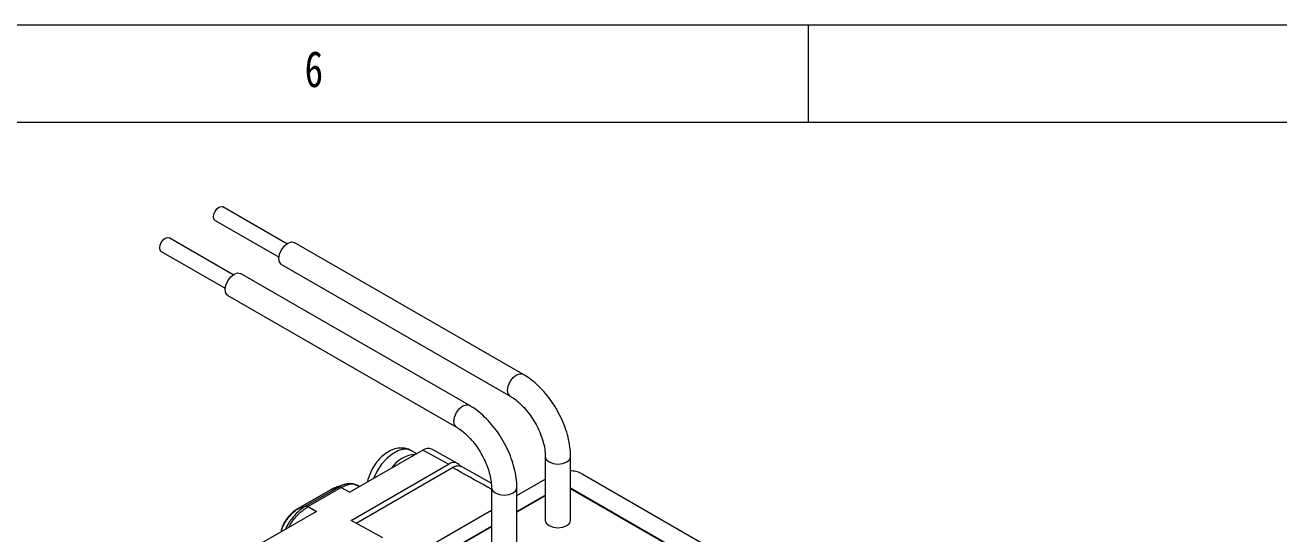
# Paper-space layout '시트2-ENG' of a CAD drawing. Header units: millimetres. Extents: x 5 to 415, y 5 to 292.
# Drawn here: x 269.8 to 334.1, y 265.9 to 292 of the extents above; entities that cross this region are included whole.
import ezdxf

# ---------------------------------------------------------------- set-up
doc = ezdxf.new("R2010")
doc.units = ezdxf.units.MM
doc.styles.add('SLDTEXTSTYLE3', font='TXT', dxfattribs={"width": 0.75})

psp = doc.layouts.new('시트2-ENG')

# ---------------------------------------------------------------- linework, layer by layer
at = {"color": 7, "linetype": 'Continuous', "lineweight": 18}
for p, q in [((415, 292), (5, 292)), ((310, 292), (310, 287)), ((410.25, 287), (10, 287)), ((283.251, 280.766), (279.972, 282.659)), ((279.572, 281.967), (282.851, 280.073)), ((280.493, 279.174), (277.214, 281.067)), ((295.363, 274.063), (283.632, 280.835)), ((276.814, 280.375), (280.093, 278.481)), ((292.605, 272.471), (280.874, 279.243)), ((282.982, 279.709), (294.713, 272.937)), ((280.224, 278.117), (291.955, 271.345)), ((290.23, 270.166), (286.485, 268.005)), ((289.916, 269.985), (289.655, 270.136)), ((291.538, 269.438), (290.23, 270.166)), ((292.008, 269.488), (290.683, 270.215)), ((296.509, 269.826), (296.509, 266.559)), ((297.809, 266.559), (297.809, 269.826)), ((286.553, 266.56), (291.538, 269.438)), ((286.802, 266.421), (291.75, 269.277)), ((293.737, 268.467), (292.169, 269.341)), ((298.397, 268.947), (305.68, 264.743)), ((285.92, 268.272), (284.216, 267.288)), ((286.045, 268.25), (284.342, 267.267)), ((285.699, 268.226), (285.495, 268.13)), ((285.92, 268.272), (285.569, 268.163)), ((286.131, 268.372), (285.788, 268.258)), ((286.045, 268.25), (286.485, 268.005)), ((286.268, 268.417), (286.172, 268.385)), ((286.98, 268.29), (286.855, 268.359)), ((293.752, 268.234), (293.752, 264.967)), ((295.052, 267.833), (296.509, 268.674)), ((295.052, 264.967), (295.052, 268.234)), ((297.809, 268.225), (304.619, 264.294)), ((285.502, 268.135), (283.793, 267.148)), ((285.569, 268.163), (283.865, 267.18)), ((295.052, 267.016), (296.509, 267.858)), ((296.509, 267.817), (295.052, 266.975)), ((304.549, 264.294), (297.809, 268.184)), ((284.782, 267.021), (281.037, 264.86)), ((283.865, 267.18), (284.216, 267.288)), ((284.342, 267.267), (284.782, 267.021)), ((289.346, 264.539), (293.752, 267.082)), ((288.179, 265.654), (286.553, 266.56)), ((290.265, 264.253), (293.752, 266.266)), ((282.97, 266.056), (282.937, 265.956)), ((293.752, 266.225), (290.336, 264.253))]:
    psp.add_line(p, q, dxfattribs=at)
at = {"color": 8, "linetype": 'Continuous', "lineweight": 18}
for p, q in [((285.569, 268.163), (285.701, 268.222)), ((283.809, 267.143), (283.865, 267.18))]:
    psp.add_line(p, q, dxfattribs=at)
at = {"color": 7, "linetype": 'Continuous', "lineweight": 18, "flags": 128}
for points in [[(279.572, 281.967), (279.572, 281.967), (279.51, 282.037), (279.489, 282.15), (279.51, 282.287), (279.572, 282.428), (279.663, 282.552), (279.772, 282.64), (279.88, 282.677), (279.972, 282.659)], [(276.814, 280.375), (276.814, 280.375), (276.753, 280.445), (276.731, 280.558), (276.753, 280.695), (276.814, 280.836), (276.906, 280.96), (277.014, 281.048), (277.122, 281.085), (277.214, 281.067)], [(282.847, 280.007), (282.882, 280.23), (282.982, 280.46), (283.131, 280.661), (283.307, 280.803), (283.483, 280.864), (283.632, 280.835)], [(282.982, 279.709), (282.982, 279.709), (282.882, 279.824), (282.847, 280.007)], [(280.09, 278.415), (280.125, 278.638), (280.224, 278.868), (280.373, 279.069), (280.549, 279.211), (280.725, 279.272), (280.874, 279.243)], [(280.224, 278.117), (280.224, 278.117), (280.125, 278.232), (280.09, 278.415)], [(296.509, 266.559), (296.559, 266.416), (296.7, 266.294)], [(296.7, 266.294), (296.911, 266.213), (297.159, 266.184), (297.408, 266.213), (297.619, 266.294), (297.76, 266.416), (297.809, 266.559)]]:
    psp.add_lwpolyline(points, dxfattribs=at)
at = {"color": 8, "linetype": 'Continuous', "lineweight": 18, "flags": 128}
for points in [[(294.578, 273.234), (294.613, 273.458), (294.713, 273.687), (294.862, 273.889), (295.038, 274.031), (295.214, 274.092), (295.363, 274.063), (295.363, 274.063)], [(294.712, 272.938), (294.613, 273.052), (294.578, 273.234)], [(291.821, 271.642), (291.856, 271.866), (291.955, 272.095), (292.104, 272.297), (292.28, 272.439), (292.456, 272.5), (292.605, 272.471), (292.606, 272.471)], [(291.954, 271.346), (291.856, 271.46), (291.821, 271.642)], [(289.655, 270.136), (289.474, 270.204), (289.219, 270.209), (288.94, 270.129), (288.653, 269.968), (288.373, 269.734), (288.114, 269.44), (287.892, 269.102), (287.717, 268.737), (287.706, 268.71)], [(296.509, 269.824), (296.559, 269.682), (296.7, 269.56)], [(296.7, 269.56), (296.911, 269.479), (297.159, 269.45), (297.408, 269.479), (297.619, 269.56), (297.76, 269.682), (297.809, 269.826), (297.809, 269.826)], [(293.752, 268.232), (293.801, 268.09), (293.942, 267.968)], [(293.942, 267.968), (294.153, 267.887), (294.402, 267.858), (294.65, 267.887), (294.861, 267.968), (295.002, 268.09), (295.052, 268.234), (295.052, 268.234)]]:
    psp.add_lwpolyline(points, dxfattribs=at)
at = {"color": 7, "linetype": 'Continuous', "lineweight": 18}
for centre, radius, start, end in [((290.5, 269.788), 0.465, 66.72797, 125.52681), ((289.934, 268.392), 1.56, 92.94283, 147.05179), ((291.801, 269.119), 0.413, 35.3405, 129.60422)]:
    psp.add_arc(centre, radius, start, end, dxfattribs=at)
for points, knots in [([(297.809, 269.826), (297.807, 269.912), (297.802, 270.159), (297.743, 270.58), (297.618, 271.084), (297.436, 271.586), (297.203, 272.076), (296.924, 272.544), (296.605, 272.98), (296.252, 273.377), (295.877, 273.717), (295.576, 273.936), (295.404, 274.038), (295.363, 274.063)], [0, 0, 0, 0, 0.055727, 0.158256, 0.260466, 0.362302, 0.463831, 0.565264, 0.666849, 0.768796, 0.871396, 0.969105, 1, 1, 1, 1]), ([(294.713, 272.937), (294.761, 272.908), (294.899, 272.824), (295.139, 272.637), (295.421, 272.362), (295.69, 272.038), (295.934, 271.675), (296.143, 271.288), (296.311, 270.89), (296.429, 270.498), (296.498, 270.135), (296.506, 269.925), (296.509, 269.826)], [0, 0, 0, 0, 0.054087, 0.158279, 0.263588, 0.369996, 0.477179, 0.584722, 0.692141, 0.798891, 0.904551, 1, 1, 1, 1]), ([(295.052, 268.234), (295.05, 268.32), (295.044, 268.567), (294.986, 268.988), (294.86, 269.492), (294.678, 269.994), (294.445, 270.484), (294.166, 270.952), (293.848, 271.388), (293.494, 271.785), (293.119, 272.125), (292.818, 272.344), (292.647, 272.446), (292.605, 272.471)], [0, 0, 0, 0, 0.055727, 0.158256, 0.260466, 0.362302, 0.463831, 0.565264, 0.666849, 0.768796, 0.871396, 0.969105, 1, 1, 1, 1]), ([(291.955, 271.345), (292.003, 271.316), (292.142, 271.232), (292.381, 271.045), (292.663, 270.77), (292.932, 270.446), (293.176, 270.083), (293.386, 269.696), (293.553, 269.298), (293.671, 268.906), (293.74, 268.543), (293.748, 268.333), (293.752, 268.234)], [0, 0, 0, 0, 0.054087, 0.158279, 0.263588, 0.369996, 0.477179, 0.584722, 0.692141, 0.798891, 0.904551, 1, 1, 1, 1]), ([(289.657, 270.123), (289.605, 270.154), (289.473, 270.234), (289.226, 270.28), (288.946, 270.271), (288.666, 270.194), (288.388, 270.052), (288.118, 269.844), (287.87, 269.577), (287.656, 269.264), (287.497, 268.921), (287.406, 268.67), (287.392, 268.539), (287.391, 268.528)], [0, 0, 0, 0, 0.059812, 0.152237, 0.243291, 0.33737, 0.437689, 0.544667, 0.65495, 0.76537, 0.876248, 0.988778, 1, 1, 1, 1]), ([(291.75, 269.277), (291.821, 269.309), (291.964, 269.374), (292.118, 269.375), (292.178, 269.327), (292.191, 269.316)], [0, 0, 0, 0, 0.436701, 0.873404, 1, 1, 1, 1]), ([(298.397, 268.947), (298.294, 268.997), (298.122, 269.081), (297.9, 269.096), (297.809, 269.103)], [0, 0, 0, 0, 0.592667, 1, 1, 1, 1]), ([(285.701, 268.222), (285.725, 268.236), (285.758, 268.254), (285.784, 268.255), (285.79, 268.256)], [0, 0, 0, 0, 0.763439, 1, 1, 1, 1]), ([(286.755, 268.381), (286.708, 268.404), (286.562, 268.475), (286.373, 268.436), (286.245, 268.41)], [0, 0, 0, 0, 0.321883, 1, 1, 1, 1]), ([(283.812, 267.159), (283.725, 267.102), (283.541, 266.983), (283.277, 266.7), (283.091, 266.405), (282.982, 266.139), (282.96, 266.006), (282.948, 265.936)], [0, 0, 0, 0, 0.20444, 0.43169, 0.692093, 0.838771, 1, 1, 1, 1])]:
    psp.add_open_spline(points, degree=3, knots=knots, dxfattribs=at)
at = {"color": 8, "linetype": 'Continuous', "lineweight": 18}
for points, knots in [([(293.752, 268.152), (293.681, 268.191), (293.015, 268.567), (292.347, 268.942), (291.75, 269.277)], [0, 0, 0, 0, 0.1055807, 1, 1, 1, 1]), ([(286.246, 268.404), (286.213, 268.397), (286.11, 268.376), (285.997, 268.314), (285.92, 268.272)], [0, 0, 0, 0, 0.317534, 1, 1, 1, 1]), ([(286.045, 268.25), (286.187, 268.314), (286.474, 268.443), (286.754, 268.446), (286.841, 268.359), (286.85, 268.35)], [0, 0, 0, 0, 0.466349, 0.949327, 1, 1, 1, 1]), ([(282.964, 265.972), (282.973, 266.015), (282.996, 266.123), (283.079, 266.311), (283.194, 266.514), (283.365, 266.752), (283.596, 267.001), (283.78, 267.123), (283.865, 267.18)], [0, 0, 0, 0, 0.104163, 0.258144, 0.403502, 0.540616, 0.78707, 1, 1, 1, 1]), ([(284.216, 267.288), (284.138, 267.239), (283.983, 267.141), (283.754, 266.935), (283.54, 266.697), (283.327, 266.416), (283.229, 266.208), (283.176, 266.094)], [0, 0, 0, 0, 0.19296, 0.385154, 0.577278, 0.769651, 1, 1, 1, 1]), ([(283.36, 266.201), (283.404, 266.285), (283.546, 266.555), (283.898, 266.958), (284.195, 267.165), (284.342, 267.267)], [0, 0, 0, 0, 0.188477, 0.6002221, 1, 1, 1, 1])]:
    psp.add_open_spline(points, degree=3, knots=knots, dxfattribs=at)
at = {"color": 7, "linetype": 'Continuous', "lineweight": 18}
for points in [[(285.92, 268.272), (285.939, 268.275), (285.977, 268.281), (286.023, 268.261), (286.045, 268.25)], [(284.216, 267.288), (284.235, 267.292), (284.274, 267.298), (284.319, 267.277), (284.342, 267.267)]]:
    psp.add_open_spline(points, degree=3, dxfattribs=at)

# ---------------------------------------------------------------- texts
at = {"color": 7, "linetype": 'Continuous', "lineweight": 0, "insert": (284.167, 290.668), "char_height": 1.852, "attachment_point": 1, "style": 'SLDTEXTSTYLE3'}
psp.add_mtext('6', dxfattribs=at)

doc.saveas('drawing.dxf')
